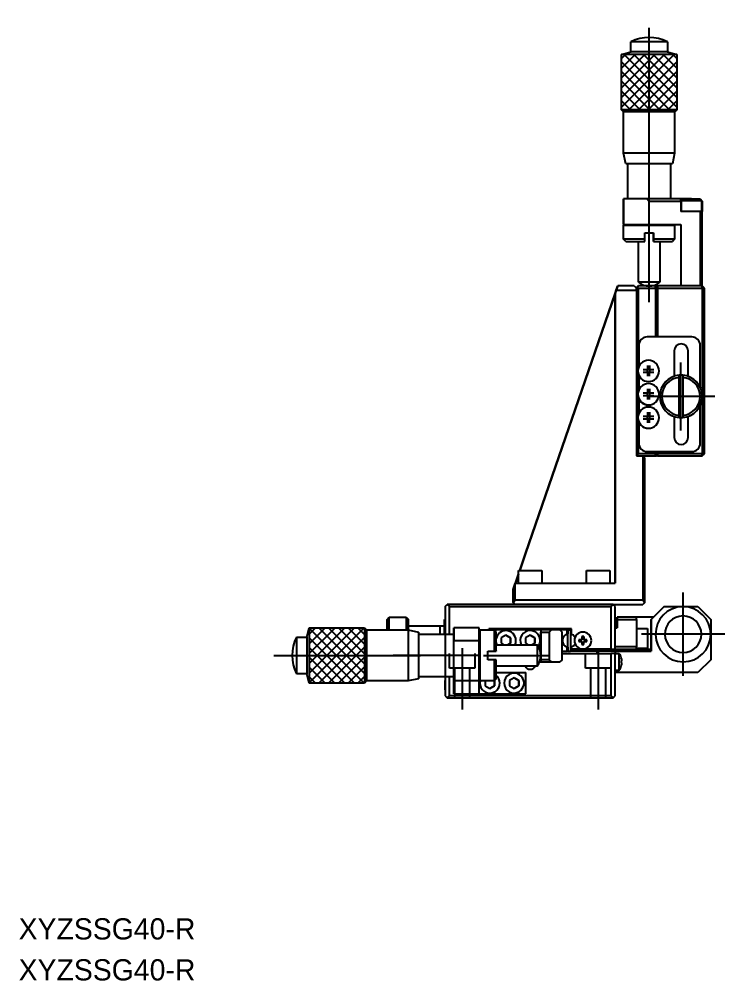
# Model space of a CAD drawing. Extents: x 1.09 to 8.82, y 1.88 to 6.27.
# Drawn here: x 1.088 to 4.302, y 1.884 to 6.265 of the extents above; entities that cross this region are included whole.
import ezdxf

# ---------------------------------------------------------------- set-up
doc = ezdxf.new("R2010")
doc.units = 0
for name, pattern in [('CENTER', [2, 1.25, -0.25, 0.25, -0.25]), ('DASHED', [0.75, 0.5, -0.25]), ('DOT', [0.5, 0.25, -0.25])]:
    doc.linetypes.add(name, pattern=pattern)
doc.layers.get('0').update_dxf_attribs({"linetype": 'CONTINUOUS'})
doc.layers.add('CENTER', color=1, linetype='CENTER')
doc.styles.get("Standard").update_dxf_attribs({"font": 'FGP教科書体NT-M'})

msp = doc.modelspace()

# ---------------------------------------------------------------- linework, layer by layer
at = {"color": 3, "linetype": 'CONTINUOUS'}
for p, q in [((4.040595, 6.162835), (3.874143, 6.162835)), ((4.083175, 6.104771), (3.831563, 6.104771)), ((3.831563, 6.086812), (3.849522, 6.104771)), ((3.831563, 6.042333), (3.894001, 6.104771)), ((3.831563, 5.997853), (3.93848, 6.104771)), ((3.831563, 5.953374), (3.982959, 6.104771)), ((3.831563, 5.908895), (4.027439, 6.104771)), ((3.831563, 5.864416), (4.071918, 6.104771)), ((4.083175, 5.864508), (3.842912, 6.104771)), ((4.083175, 5.908987), (3.887391, 6.104771)), ((4.083175, 5.953466), (3.93187, 6.104771)), ((4.083175, 5.997945), (3.97635, 6.104771)), ((4.083175, 6.042425), (4.020829, 6.104771)), ((4.083175, 6.086904), (4.065308, 6.104771)), ((4.050045, 5.853158), (3.831563, 6.071641)), ((3.864785, 5.853158), (4.083175, 6.071549)), ((4.005566, 5.853158), (3.831563, 6.027162)), ((3.909264, 5.853158), (4.083175, 6.02707)), ((3.961087, 5.853158), (3.831563, 5.982682)), ((3.953743, 5.853158), (4.083175, 5.98259)), ((3.916607, 5.853158), (3.831563, 5.938203)), ((3.998222, 5.853158), (4.083175, 5.938111)), ((3.872128, 5.853158), (3.831563, 5.893724)), ((4.042702, 5.853158), (4.083175, 5.893632)), ((4.083175, 5.853158), (3.831563, 5.853158)), ((3.938016, 5.262837), (3.84124, 5.262837)), ((4.073498, 5.262837), (3.976726, 5.262837)), ((4.0948, 4.459957), (4.0948, 4.633461)), ((4.110283, 4.633461), (4.110283, 4.459957)), ((2.408998, 3.491872), (2.408998, 3.24026)), ((2.408998, 3.463308), (2.437562, 3.491872)), ((2.408998, 3.418829), (2.482041, 3.491872)), ((2.408998, 3.374349), (2.52652, 3.491872)), ((2.408998, 3.32987), (2.571, 3.491872)), ((2.408998, 3.285391), (2.615479, 3.491872)), ((2.408998, 3.240912), (2.659958, 3.491872)), ((2.659814, 3.24026), (2.408998, 3.491076)), ((2.66061, 3.283943), (2.452681, 3.491872)), ((2.66061, 3.328422), (2.49716, 3.491872)), ((2.66061, 3.372901), (2.541639, 3.491872)), ((2.66061, 3.417381), (2.586119, 3.491872)), ((2.66061, 3.46186), (2.630598, 3.491872)), ((2.66061, 3.491872), (2.66061, 3.24026)), ((3.250932, 3.482195), (3.250934, 3.385421)), ((2.350933, 3.449292), (2.350933, 3.28284)), ((2.615335, 3.24026), (2.408998, 3.446597)), ((2.452825, 3.24026), (2.66061, 3.448045)), ((2.570856, 3.24026), (2.408998, 3.402118)), ((2.497304, 3.24026), (2.66061, 3.403566)), ((2.526377, 3.24026), (2.408998, 3.357639)), ((2.541783, 3.24026), (2.66061, 3.359087)), ((3.250934, 3.346712), (3.250932, 3.249937)), ((2.481897, 3.24026), (2.408998, 3.313159)), ((2.586262, 3.24026), (2.66061, 3.314607)), ((2.437418, 3.24026), (2.408998, 3.26868)), ((2.630742, 3.24026), (2.66061, 3.270128))]:
    msp.add_line(p, q, dxfattribs=at)
at = {"color": 7, "linetype": 'CONTINUOUS'}
for p, q in [((3.874143, 6.11618), (3.874143, 6.162835)), ((4.040595, 6.162835), (4.040595, 6.11618)), ((3.831563, 6.104771), (3.874143, 6.11618)), ((3.831563, 5.853158), (3.831563, 6.104771)), ((4.040595, 6.11618), (3.874143, 6.11618)), ((4.040595, 6.11618), (4.083175, 6.104771)), ((4.083175, 6.104771), (4.083175, 5.853158)), ((3.84124, 5.843481), (3.831563, 5.853158)), ((4.073498, 5.843481), (3.84124, 5.843481)), ((3.84124, 5.654772), (3.84124, 5.843481)), ((4.083175, 5.853158), (4.073498, 5.843481)), ((4.073498, 5.843481), (4.073498, 5.654772)), ((4.073498, 5.654772), (3.84124, 5.654772)), ((3.850918, 5.606385), (3.84124, 5.654772)), ((4.073498, 5.654772), (4.06382, 5.606385)), ((4.06382, 5.606385), (3.850918, 5.606385)), ((3.860595, 5.446707), (3.860595, 5.606385)), ((4.054143, 5.606385), (4.054143, 5.446707)), ((3.841239, 5.330579), (3.841239, 5.446707)), ((3.841242, 5.446707), (3.841242, 5.330579)), ((3.947695, 5.446707), (3.841242, 5.446707)), ((3.947695, 5.446707), (3.957373, 5.43703)), ((4.102533, 5.446707), (3.947695, 5.446707)), ((3.957373, 5.330579), (3.957373, 5.43703)), ((3.957373, 5.43703), (4.102534, 5.43703)), ((4.102534, 5.43703), (4.102533, 5.446707)), ((4.150919, 5.446707), (4.102533, 5.446707)), ((4.102534, 5.43703), (4.102534, 5.388643)), ((4.105436, 5.438965), (4.150921, 5.438965)), ((4.105436, 5.388643), (4.105436, 5.438965)), ((4.150919, 5.446707), (4.189628, 5.446707)), ((4.150921, 5.438965), (4.196404, 5.438965)), ((4.189628, 5.446707), (4.199306, 5.43703)), ((4.196404, 5.438965), (4.196404, 5.388643)), ((4.199306, 5.43703), (4.199306, 5.388643)), ((4.18963, 5.388643), (4.102534, 5.388643)), ((4.18963, 5.388643), (4.18963, 5.049934)), ((4.199307, 5.388643), (4.18963, 5.388643)), ((4.199307, 5.049934), (4.199307, 5.388643)), ((3.84124, 5.326708), (3.845111, 5.330579)), ((3.84124, 5.326708), (4.073498, 5.326708)), ((3.84124, 5.262837), (3.84124, 5.326708)), ((3.841242, 5.330579), (3.957373, 5.330579)), ((3.957373, 5.330579), (4.102534, 5.330579)), ((4.069627, 5.330579), (4.073498, 5.326708)), ((4.073498, 5.326708), (4.073498, 5.262837)), ((4.102526, 5.330579), (4.102526, 5.049934)), ((4.102534, 5.330579), (4.102534, 5.049934)), ((3.850918, 5.253159), (3.84124, 5.262837)), ((3.938016, 5.262837), (3.938016, 5.291869)), ((3.938016, 5.291869), (3.976726, 5.291869)), ((3.938016, 5.253159), (3.938016, 5.262837)), ((3.976726, 5.291869), (3.976726, 5.262837)), ((3.976726, 5.262837), (3.976726, 5.253159)), ((4.073498, 5.262837), (4.06382, 5.253159)), ((3.850918, 5.253159), (3.938016, 5.253159)), ((3.908982, 5.066918), (3.908982, 5.253159)), ((3.976726, 5.253159), (4.06382, 5.253159)), ((4.005756, 5.253159), (4.005756, 5.066918)), ((3.807848, 5.030579), (3.814512, 5.049934)), ((3.814526, 5.049934), (3.807862, 5.030579)), ((3.889634, 5.049934), (3.814526, 5.049934)), ((3.889634, 5.049934), (3.899312, 5.040256)), ((3.899305, 5.040264), (3.904136, 5.045095)), ((3.906075, 5.047031), (3.899306, 5.040262)), ((3.89931, 5.040258), (3.906082, 5.047031)), ((3.90415, 5.045095), (3.899312, 5.040256)), ((3.899312, 5.030579), (3.899312, 5.040256)), ((3.904136, 5.045095), (3.908975, 5.049934)), ((3.908989, 5.049934), (3.90415, 5.045095)), ((3.90415, 5.045095), (3.908989, 5.040256)), ((4.005756, 5.066918), (3.908982, 5.066918)), ((3.982527, 5.049934), (3.908989, 5.049934)), ((3.908989, 4.679346), (3.908989, 5.040256)), ((3.908989, 5.040256), (3.986408, 5.040256)), ((3.986408, 5.049934), (3.982533, 5.049934)), ((3.986408, 5.040256), (3.986408, 5.049934)), ((3.986408, 5.049934), (3.991244, 5.049934)), ((3.986408, 5.040256), (3.986408, 4.817676)), ((3.996071, 5.049934), (3.991243, 5.049934)), ((3.991244, 5.022837), (3.991244, 5.049934)), ((3.996086, 5.049934), (3.996086, 5.040256)), ((4.199311, 5.049934), (3.996086, 5.049934)), ((3.996086, 5.049934), (3.996086, 4.817676)), ((3.996086, 4.817676), (3.996086, 5.040256)), ((3.996086, 5.040256), (4.199311, 5.040256)), ((4.199311, 5.040256), (4.199311, 5.049934)), ((4.209004, 5.040256), (4.199311, 5.049934)), ((4.199311, 5.040256), (4.199311, 4.547586)), ((4.209004, 5.040256), (4.199311, 5.040256)), ((4.209004, 4.285419), (4.209004, 5.040256)), ((3.394661, 3.830581), (3.802529, 5.015116)), ((3.802532, 5.015116), (3.394664, 3.830581)), ((3.807848, 5.030579), (3.802523, 5.015116)), ((3.802532, 5.015116), (3.802532, 3.830581)), ((3.802536, 4.996708), (3.802537, 4.972515)), ((3.802536, 4.948321), (3.802536, 4.996708)), ((3.802537, 4.972515), (3.802536, 4.996708)), ((3.802538, 5.015116), (3.807862, 5.030579)), ((3.802538, 3.695098), (3.802538, 5.015116)), ((3.807862, 5.030579), (3.899312, 5.030579)), ((3.899312, 5.030579), (3.899312, 4.275742)), ((3.996083, 5.022837), (3.991244, 5.022837)), ((3.996083, 5.022837), (3.996083, 4.817676)), ((3.996085, 4.817676), (3.996085, 5.022837)), ((3.802537, 4.972515), (3.802536, 4.948321)), ((3.802536, 4.948321), (3.802537, 4.972515)), ((3.909957, 4.778967), (3.909957, 4.681802)), ((3.909957, 4.681801), (3.909957, 4.778967)), ((4.151892, 4.817676), (3.948667, 4.817676)), ((4.190602, 4.586841), (4.190602, 4.778967)), ((4.07157, 4.753805), (4.07157, 4.638394)), ((4.13544, 4.637719), (4.13544, 4.753805)), ((4.135441, 4.637719), (4.135441, 4.753805)), ((3.802536, 4.696709), (3.802536, 4.628967)), ((3.802536, 4.628967), (3.802536, 4.696709)), ((3.908989, 4.572894), (3.908989, 4.64633)), ((3.949442, 4.66787), (3.930114, 4.66787)), ((3.930114, 4.657806), (3.949442, 4.657806)), ((3.94864, 4.66787), (3.94864, 4.657806)), ((3.949442, 4.687198), (3.949442, 4.66787)), ((3.959505, 4.668671), (3.949442, 4.668671)), ((3.949442, 4.657806), (3.949442, 4.638478)), ((3.949442, 4.657005), (3.959505, 4.657005)), ((3.959506, 4.687198), (3.959505, 4.668671)), ((3.959505, 4.66787), (3.959505, 4.668671)), ((3.959505, 4.657005), (3.959505, 4.657806)), ((3.959506, 4.638478), (3.959505, 4.657005)), ((3.959506, 4.66787), (3.959506, 4.687198)), ((3.978834, 4.66787), (3.959506, 4.66787)), ((3.959506, 4.657806), (3.978834, 4.657806)), ((3.959506, 4.638478), (3.959506, 4.657806)), ((3.960306, 4.657806), (3.960306, 4.66787)), ((3.909957, 4.643874), (3.909957, 4.57535)), ((3.909957, 4.57535), (3.909957, 4.643874)), ((4.0948, 4.633461), (4.094799, 4.643173)), ((4.110283, 4.643173), (4.110283, 4.633461)), ((4.110283, 4.643173), (4.110283, 4.450245)), ((3.949442, 4.561419), (3.930114, 4.561419)), ((3.94864, 4.561419), (3.94864, 4.551354)), ((3.949442, 4.580746), (3.949442, 4.561419)), ((3.959505, 4.562219), (3.949442, 4.562219)), ((3.959506, 4.580746), (3.959505, 4.562219)), ((3.959505, 4.561419), (3.959505, 4.562219)), ((3.959506, 4.561419), (3.959506, 4.580746)), ((3.978834, 4.561419), (3.959506, 4.561419)), ((3.960306, 4.551354), (3.960306, 4.561419)), ((3.908989, 4.466443), (3.908989, 4.539878)), ((3.909957, 4.537423), (3.909957, 4.468899)), ((3.909957, 4.468898), (3.909957, 4.537423)), ((3.930114, 4.551354), (3.949442, 4.551354)), ((3.949442, 4.551354), (3.949442, 4.532027)), ((3.949442, 4.550553), (3.959505, 4.550553)), ((3.959505, 4.550553), (3.959505, 4.551354)), ((3.959506, 4.532027), (3.959505, 4.550553)), ((3.959506, 4.551354), (3.978834, 4.551354)), ((3.959506, 4.532027), (3.959506, 4.551354)), ((4.199311, 4.545832), (4.199311, 4.285419)), ((3.949442, 4.474295), (3.949442, 4.454967)), ((3.959506, 4.474295), (3.959505, 4.455768)), ((3.959506, 4.454967), (3.959506, 4.474295)), ((4.190602, 4.333806), (4.190602, 4.506577)), ((3.908989, 4.285419), (3.908989, 4.433427)), ((3.909957, 4.430971), (3.909957, 4.333806)), ((3.909957, 4.333806), (3.909957, 4.430971)), ((3.949442, 4.454967), (3.930114, 4.454967)), ((3.930114, 4.444903), (3.949442, 4.444903)), ((3.94864, 4.454967), (3.94864, 4.444903)), ((3.959505, 4.455768), (3.949442, 4.455768)), ((3.949442, 4.444903), (3.949442, 4.425575)), ((3.949442, 4.444102), (3.959505, 4.444102)), ((3.959505, 4.454967), (3.959505, 4.455768)), ((3.959505, 4.444102), (3.959505, 4.444903)), ((3.959506, 4.425575), (3.959505, 4.444102)), ((3.978834, 4.454967), (3.959506, 4.454967)), ((3.959506, 4.444903), (3.978834, 4.444903)), ((3.959506, 4.425575), (3.959506, 4.444903)), ((3.960306, 4.444903), (3.960306, 4.454967)), ((4.07157, 4.455024), (4.07157, 4.358967)), ((4.094799, 4.450245), (4.0948, 4.459957)), ((4.110283, 4.459957), (4.110283, 4.450245)), ((4.13544, 4.358967), (4.13544, 4.455699)), ((4.135441, 4.358967), (4.135441, 4.455699)), ((3.802536, 4.377354), (3.802537, 4.353161)), ((3.802536, 4.328967), (3.802536, 4.377354)), ((3.802537, 4.353161), (3.802536, 4.377354)), ((3.802537, 4.353161), (3.802536, 4.328967)), ((3.802536, 4.328967), (3.802537, 4.353161)), ((3.948667, 4.295096), (4.151892, 4.295096)), ((3.986408, 4.295096), (3.986408, 4.285419)), ((3.991244, 4.295096), (3.991244, 4.275742)), ((3.996086, 4.285419), (3.996086, 4.295096)), ((3.90415, 4.28058), (3.899312, 4.285419)), ((3.906082, 4.278645), (3.899312, 4.285416)), ((3.899312, 4.285408), (3.906075, 4.278645)), ((3.899312, 4.285405), (3.904136, 4.28058)), ((3.899312, 4.275742), (3.928344, 4.275742)), ((3.908975, 4.275742), (3.904136, 4.28058)), ((3.908989, 4.285419), (3.90415, 4.28058)), ((3.90415, 4.28058), (3.908989, 4.275742)), ((3.986408, 4.285419), (3.908989, 4.285419)), ((3.928344, 4.275742), (3.932205, 4.275742)), ((3.928344, 4.275742), (3.928344, 3.617678)), ((3.938021, 4.266064), (3.928344, 4.275742)), ((3.932211, 4.275742), (3.986408, 4.275742)), ((3.938021, 3.608001), (3.938021, 4.266064)), ((3.986408, 4.275742), (3.986408, 4.285419)), ((3.986408, 4.275742), (3.991244, 4.275742)), ((3.996071, 4.275742), (3.991243, 4.275742)), ((3.996086, 4.285419), (3.996086, 4.275742)), ((4.199311, 4.285419), (3.996086, 4.285419)), ((3.996086, 4.275742), (4.125753, 4.275742)), ((4.125759, 4.275742), (4.199311, 4.275742)), ((4.199311, 4.275742), (4.199311, 4.285419)), ((4.199311, 4.275742), (4.209004, 4.285419)), ((4.199311, 4.285419), (4.209004, 4.285419)), ((3.368003, 3.753162), (3.394661, 3.830581)), ((3.394664, 3.830581), (3.368007, 3.753162)), ((3.802532, 3.830581), (3.802535, 3.695098)), ((3.348007, 3.695098), (3.362203, 3.736319)), ((3.362203, 3.736304), (3.348016, 3.695098)), ((3.362203, 3.753162), (3.415428, 3.753162)), ((3.362203, 3.695098), (3.362203, 3.753162)), ((3.415428, 3.753162), (3.468654, 3.753162)), ((3.468654, 3.753162), (3.468654, 3.695098)), ((3.67188, 3.753162), (3.725105, 3.753162)), ((3.67188, 3.695098), (3.67188, 3.753162)), ((3.725105, 3.753162), (3.778331, 3.753162)), ((3.778331, 3.753162), (3.778331, 3.695098)), ((3.338008, 3.666065), (3.347685, 3.694171)), ((3.3477, 3.694171), (3.338022, 3.666065)), ((3.348004, 3.695098), (3.347685, 3.694171)), ((3.3477, 3.694171), (3.348019, 3.695098)), ((3.3477, 3.617678), (3.3477, 3.694171)), ((3.348019, 3.695098), (3.802538, 3.695098)), ((3.338008, 3.608001), (3.338008, 3.666065)), ((3.338022, 3.666065), (3.338022, 3.608001)), ((3.028338, 3.588646), (3.038009, 3.598324)), ((3.038009, 3.598324), (3.0477, 3.588646)), ((3.134784, 3.598324), (3.038023, 3.598324)), ((3.440592, 3.598324), (3.134796, 3.598324)), ((3.338008, 3.608001), (3.347686, 3.598324)), ((3.338022, 3.608001), (3.3477, 3.617678)), ((3.3477, 3.598324), (3.338022, 3.608001)), ((3.928344, 3.617678), (3.3477, 3.617678)), ((3.444461, 3.598324), (3.440599, 3.598324)), ((3.754138, 3.598324), (3.444472, 3.598324)), ((3.79286, 3.598324), (3.754149, 3.598324)), ((3.79286, 3.598324), (3.783183, 3.588646)), ((3.802545, 3.588658), (3.79286, 3.598324)), ((3.79286, 3.598324), (3.928344, 3.598324)), ((3.928344, 3.617678), (3.938021, 3.608001)), ((3.938021, 3.608001), (3.928344, 3.598324)), ((3.028338, 3.588646), (3.028338, 3.182188)), ((3.0477, 3.588646), (3.783183, 3.588646)), ((3.0477, 3.46284), (3.0477, 3.588646)), ((3.783183, 3.588646), (3.783183, 3.395098)), ((3.802545, 3.395098), (3.802545, 3.588658)), ((4.025132, 3.588646), (3.967067, 3.530582)), ((3.967069, 3.530582), (4.025134, 3.588646)), ((4.025134, 3.588646), (4.112238, 3.588646)), ((4.112238, 3.588646), (4.179972, 3.588646)), ((4.179972, 3.588646), (4.238037, 3.530582)), ((2.764144, 3.482195), (2.764145, 3.530582)), ((2.764145, 3.530582), (2.773822, 3.540259)), ((2.764145, 3.530582), (2.764147, 3.482195)), ((2.773824, 3.482195), (2.773822, 3.540259)), ((2.773822, 3.540259), (2.851242, 3.540259)), ((2.851242, 3.540259), (2.851243, 3.482195)), ((2.851242, 3.540259), (2.860919, 3.530582)), ((2.860921, 3.48181), (2.860919, 3.530582)), ((3.02543, 3.46284), (3.025432, 3.530582)), ((3.025438, 3.530582), (3.028338, 3.530582)), ((3.812222, 3.530582), (3.812222, 3.540259)), ((3.812222, 3.530582), (3.812222, 3.491872)), ((3.812227, 3.540259), (3.812227, 3.530582)), ((3.899324, 3.540259), (3.812227, 3.540259)), ((3.812227, 3.530582), (3.899324, 3.530582)), ((3.812227, 3.491872), (3.812227, 3.530582)), ((3.899324, 3.530582), (3.899324, 3.540259)), ((3.976745, 3.540259), (3.899324, 3.540259)), ((3.899324, 3.530582), (3.899324, 3.404775)), ((3.967067, 3.530582), (3.967067, 3.385421)), ((3.967069, 3.385421), (3.967069, 3.530582)), ((4.238037, 3.530582), (4.238037, 3.346711)), ((2.397588, 3.449292), (2.408998, 3.491872)), ((2.408998, 3.491874), (2.66061, 3.491874)), ((2.66061, 3.491872), (2.670288, 3.482195)), ((2.670288, 3.482195), (2.858997, 3.482195)), ((2.670288, 3.482195), (2.670288, 3.249937)), ((2.858997, 3.482195), (2.907384, 3.472517)), ((2.858997, 3.482195), (2.858997, 3.249937)), ((2.86092, 3.501549), (3.00608, 3.501549)), ((2.907384, 3.472517), (2.907384, 3.259614)), ((2.907385, 3.46284), (3.067061, 3.46284)), ((3.006081, 3.46284), (3.00608, 3.501549)), ((3.006081, 3.46284), (3.00608, 3.501549)), ((3.00608, 3.501549), (3.025435, 3.501549)), ((3.067059, 3.46284), (3.067059, 3.491872)), ((3.067062, 3.491872), (3.067064, 3.433808)), ((3.183191, 3.491872), (3.067062, 3.491872)), ((3.183192, 3.433808), (3.183191, 3.491872)), ((3.183192, 3.478325), (3.187061, 3.482195)), ((3.187061, 3.482195), (3.250932, 3.482195)), ((3.187061, 3.249937), (3.187061, 3.482195)), ((3.386408, 3.488001), (3.2277, 3.488001)), ((3.2277, 3.482195), (3.2277, 3.488001)), ((3.23157, 3.482195), (3.243182, 3.482195)), ((3.250932, 3.482195), (3.247055, 3.482195)), ((3.260603, 3.482195), (3.250932, 3.482195)), ((3.250932, 3.482195), (3.260609, 3.472517)), ((3.255768, 3.477358), (3.260605, 3.482195)), ((3.260603, 3.482195), (3.255768, 3.477359)), ((3.343823, 3.482195), (3.260605, 3.482195)), ((3.260611, 3.385421), (3.260609, 3.472517)), ((3.463831, 3.482195), (3.343823, 3.482195)), ((3.386399, 3.482195), (3.386399, 3.488001)), ((3.39027, 3.488001), (3.386408, 3.488001)), ((3.394625, 3.488001), (3.390277, 3.488001)), ((3.603183, 3.488001), (3.394625, 3.488001)), ((3.444463, 3.488001), (3.444463, 3.482195)), ((3.463831, 3.482195), (3.463831, 3.366842)), ((3.463836, 3.482195), (3.463836, 3.472517)), ((3.512223, 3.482195), (3.463836, 3.482195)), ((3.463836, 3.346711), (3.463836, 3.472517)), ((3.463836, 3.472517), (3.502546, 3.472517)), ((3.502546, 3.472517), (3.512223, 3.482195)), ((3.502546, 3.472517), (3.502546, 3.346711)), ((3.537368, 3.482195), (3.512223, 3.482195)), ((3.550932, 3.482195), (3.537368, 3.482195)), ((3.583829, 3.482195), (3.550932, 3.482195)), ((3.550932, 3.482195), (3.560609, 3.472517)), ((3.560609, 3.346711), (3.560609, 3.472517)), ((3.583829, 3.463699), (3.578143, 3.460417)), ((3.583829, 3.463699), (3.583829, 3.482195)), ((3.587686, 3.482195), (3.587686, 3.46398)), ((3.587687, 3.465743), (3.587687, 3.463978)), ((3.587687, 3.463978), (3.587687, 3.465743)), ((3.587689, 3.465743), (3.587688, 3.463978)), ((3.587689, 3.463978), (3.587689, 3.465743)), ((3.58769, 3.465743), (3.58769, 3.463978)), ((3.58769, 3.463978), (3.58769, 3.465743)), ((3.587691, 3.465743), (3.587691, 3.463979)), ((3.587692, 3.463979), (3.587691, 3.465743)), ((3.587693, 3.465743), (3.587693, 3.463979)), ((3.587693, 3.463979), (3.587693, 3.465743)), ((3.587694, 3.465743), (3.587694, 3.463979)), ((3.587694, 3.463979), (3.587694, 3.465743)), ((3.587696, 3.465743), (3.587695, 3.463979)), ((3.587696, 3.46398), (3.587696, 3.465743)), ((3.587697, 3.465743), (3.587697, 3.46398)), ((3.587697, 3.401872), (3.587697, 3.465743)), ((3.587698, 3.385421), (3.587698, 3.482195)), ((3.587698, 3.482195), (3.599311, 3.482195)), ((3.599311, 3.482195), (3.599311, 3.385421)), ((3.603169, 3.463699), (3.603169, 3.488001)), ((3.608332, 3.460719), (3.603169, 3.463699)), ((3.603183, 3.463699), (3.603183, 3.488001)), ((3.608869, 3.460417), (3.603183, 3.463699)), ((3.802545, 3.491872), (3.812227, 3.491872)), ((3.899324, 3.488969), (3.949643, 3.488969)), ((3.949643, 3.488969), (3.949643, 3.398001)), ((2.350933, 3.449292), (2.397588, 3.449292)), ((2.397588, 3.449292), (2.397588, 3.28284)), ((3.067063, 3.366066), (3.067061, 3.458001)), ((3.067064, 3.249937), (3.067064, 3.433808)), ((3.067064, 3.433808), (3.183192, 3.433808)), ((3.183192, 3.249937), (3.183192, 3.433808)), ((3.305122, 3.458392), (3.283832, 3.4461)), ((3.283832, 3.4461), (3.283832, 3.421516)), ((3.283832, 3.421516), (3.296065, 3.414453)), ((3.326412, 3.4461), (3.305122, 3.458392)), ((3.305122, 3.458391), (3.326412, 3.4461)), ((3.314179, 3.414453), (3.326412, 3.421516)), ((3.326412, 3.421516), (3.314179, 3.414453)), ((3.326412, 3.421516), (3.326412, 3.4461)), ((3.326412, 3.4461), (3.326412, 3.421516)), ((3.415445, 3.458392), (3.394154, 3.4461)), ((3.394154, 3.4461), (3.394154, 3.421516)), ((3.394154, 3.421516), (3.406388, 3.414453)), ((3.415444, 3.458391), (3.436734, 3.4461)), ((3.436735, 3.4461), (3.415445, 3.458392)), ((3.424501, 3.414453), (3.436735, 3.421516)), ((3.436734, 3.421516), (3.424501, 3.414453)), ((3.436734, 3.4461), (3.436734, 3.421516)), ((3.436735, 3.421516), (3.436735, 3.4461)), ((3.651571, 3.437679), (3.637467, 3.437679)), ((3.637467, 3.429937), (3.651571, 3.429937)), ((3.651571, 3.451783), (3.651571, 3.437679)), ((3.651571, 3.429937), (3.651571, 3.415833)), ((3.659313, 3.451783), (3.659312, 3.441286)), ((3.659312, 3.441286), (3.659312, 3.437679)), ((3.659312, 3.429937), (3.659312, 3.426329)), ((3.659313, 3.415833), (3.659312, 3.426329)), ((3.659313, 3.437679), (3.659313, 3.451783)), ((3.673417, 3.437679), (3.659313, 3.437679)), ((3.659313, 3.429937), (3.673417, 3.429937)), ((3.659313, 3.415833), (3.659313, 3.429937)), ((3.221902, 3.346712), (3.221902, 3.385421)), ((3.221902, 3.385421), (3.250934, 3.385421)), ((3.250934, 3.385421), (3.260611, 3.385421)), ((3.260611, 3.414453), (3.446851, 3.414453)), ((3.260611, 3.387185), (3.260611, 3.385421)), ((3.446851, 3.414453), (3.446851, 3.317679)), ((3.560609, 3.385421), (3.583829, 3.385421)), ((3.560609, 3.375743), (3.783183, 3.375743)), ((3.578143, 3.407198), (3.583829, 3.403916)), ((3.583829, 3.385421), (3.583829, 3.403916)), ((3.587696, 3.385421), (3.583829, 3.385421)), ((3.587686, 3.403636), (3.587686, 3.385421)), ((3.587687, 3.403637), (3.587687, 3.401872)), ((3.587687, 3.401872), (3.587687, 3.403637)), ((3.587688, 3.403637), (3.587689, 3.401872)), ((3.587689, 3.401872), (3.587689, 3.403637)), ((3.58769, 3.403637), (3.58769, 3.401872)), ((3.58769, 3.401872), (3.58769, 3.403637)), ((3.587691, 3.403637), (3.587691, 3.401872)), ((3.587691, 3.401872), (3.587692, 3.403637)), ((3.587693, 3.403636), (3.587693, 3.401872)), ((3.587693, 3.401872), (3.587693, 3.403636)), ((3.587694, 3.403636), (3.587694, 3.401872)), ((3.587694, 3.401872), (3.587694, 3.403636)), ((3.587695, 3.403636), (3.587696, 3.401872)), ((3.587696, 3.401872), (3.587696, 3.403636)), ((3.587697, 3.403636), (3.587697, 3.401872)), ((3.587698, 3.385421), (3.599311, 3.385421)), ((3.721237, 3.385421), (3.599311, 3.385421)), ((3.603169, 3.403916), (3.608332, 3.406897)), ((3.603169, 3.395098), (3.603169, 3.403916)), ((3.603183, 3.403916), (3.608869, 3.407198)), ((3.603183, 3.395098), (3.603183, 3.403916)), ((3.655426, 3.395098), (3.603183, 3.395098)), ((3.783183, 3.395098), (3.655442, 3.395098)), ((3.721237, 3.375743), (3.721237, 3.385421)), ((3.802534, 3.385421), (3.721237, 3.385421)), ((3.783183, 3.395098), (3.802545, 3.395098)), ((3.783183, 3.375743), (3.783183, 3.182195)), ((3.802545, 3.375743), (3.783183, 3.375743)), ((3.899324, 3.404775), (3.802545, 3.404775)), ((3.802545, 3.395098), (3.899324, 3.395098)), ((3.802545, 3.385421), (3.802545, 3.375743)), ((3.802545, 3.182203), (3.802545, 3.375743)), ((3.802545, 3.375743), (3.819926, 3.375743)), ((3.802553, 3.385421), (3.967069, 3.385421)), ((3.819926, 3.375743), (3.819926, 3.298324)), ((3.899324, 3.395098), (3.899324, 3.404775)), ((3.949643, 3.398001), (3.899324, 3.398001)), ((3.899324, 3.395098), (3.967067, 3.395098)), ((3.067061, 3.274131), (3.067063, 3.366066)), ((3.250934, 3.346712), (3.221902, 3.346712)), ((3.260611, 3.346712), (3.250934, 3.346712)), ((3.260609, 3.259614), (3.260611, 3.346712)), ((3.458185, 3.337034), (3.463831, 3.337034)), ((3.463831, 3.36529), (3.463831, 3.337034)), ((3.463836, 3.346711), (3.463836, 3.337034)), ((3.502546, 3.346711), (3.463836, 3.346711)), ((3.463836, 3.337034), (3.512223, 3.337034)), ((3.512223, 3.337034), (3.502546, 3.346711)), ((3.512223, 3.337034), (3.550932, 3.337034)), ((3.560609, 3.346711), (3.550932, 3.337034)), ((3.830721, 3.355421), (3.830721, 3.355009)), ((3.830721, 3.355009), (3.830721, 3.355421)), ((3.830722, 3.340905), (3.830722, 3.333163)), ((3.833271, 3.340905), (3.830722, 3.340905)), ((3.830722, 3.333163), (3.833271, 3.333163)), ((4.238037, 3.346711), (4.179972, 3.288647)), ((3.446851, 3.317679), (3.260611, 3.317679)), ((3.260611, 3.288647), (3.39609, 3.288647)), ((3.39609, 3.191873), (3.39609, 3.288647)), ((3.819926, 3.298324), (3.802545, 3.298324)), ((4.179972, 3.288647), (3.802545, 3.288647)), ((3.830721, 3.318647), (3.830721, 3.319059)), ((3.830721, 3.319059), (3.830721, 3.318647)), ((2.397588, 3.28284), (2.350933, 3.28284)), ((2.408998, 3.24026), (2.397588, 3.28284)), ((2.670288, 3.249937), (2.66061, 3.24026)), ((2.858997, 3.249937), (2.670288, 3.249937)), ((2.907384, 3.259614), (2.858997, 3.249937)), ((3.067061, 3.269292), (2.907385, 3.269292)), ((3.028336, 3.251389), (3.028336, 3.230582)), ((3.028336, 3.209776), (3.028336, 3.251389)), ((3.02834, 3.251389), (3.02834, 3.230582)), ((3.02834, 3.209776), (3.02834, 3.251389)), ((3.0477, 3.182195), (3.0477, 3.269292)), ((3.067055, 3.191873), (3.067055, 3.269292)), ((3.067062, 3.272274), (3.067061, 3.269292)), ((3.067064, 3.249937), (3.067062, 3.191873)), ((3.183192, 3.249937), (3.067064, 3.249937)), ((3.183191, 3.191873), (3.183192, 3.249937)), ((3.187061, 3.249937), (3.183192, 3.253806)), ((3.250932, 3.249937), (3.187061, 3.249937)), ((3.210284, 3.249937), (3.210284, 3.227968)), ((3.260609, 3.259614), (3.250932, 3.249937)), ((3.252865, 3.25187), (3.252864, 3.227968)), ((3.252865, 3.227968), (3.252865, 3.25187)), ((3.341897, 3.264844), (3.320607, 3.252552)), ((3.320607, 3.252552), (3.320607, 3.227968)), ((3.363187, 3.252551), (3.341897, 3.264844)), ((3.341897, 3.264843), (3.363187, 3.252551)), ((3.363187, 3.227968), (3.363187, 3.252551)), ((3.363187, 3.252551), (3.363187, 3.227968)), ((2.66061, 3.240258), (2.408998, 3.240258)), ((3.028336, 3.230582), (3.028336, 3.209776)), ((3.02834, 3.230582), (3.02834, 3.209776)), ((3.210284, 3.227968), (3.231574, 3.215676)), ((3.231574, 3.215676), (3.252865, 3.227968)), ((3.252864, 3.227968), (3.231574, 3.215676)), ((3.320607, 3.227968), (3.341897, 3.215676)), ((3.341897, 3.215676), (3.363187, 3.227968)), ((3.363187, 3.227968), (3.341897, 3.215676)), ((3.028338, 3.182188), (3.038009, 3.172518)), ((3.038009, 3.172518), (3.0477, 3.182195)), ((3.038023, 3.172518), (3.79286, 3.172518)), ((3.783183, 3.182195), (3.0477, 3.182195)), ((3.067062, 3.191873), (3.183191, 3.191873)), ((3.183191, 3.191873), (3.39609, 3.191873)), ((3.783183, 3.182195), (3.79286, 3.172518)), ((3.79286, 3.172518), (3.802545, 3.182203))]:
    msp.add_line(p, q, dxfattribs=at)
at = {"color": 9, "linetype": 'CONTINUOUS'}
msp.add_line((3.976725, 5.253159), (3.976725, 5.291869), dxfattribs=at)
at = {"color": 3, "linetype": 'DASHED'}
for p, q in [((3.047681, 3.308001), (3.047681, 3.375743)), ((3.16381, 3.375743), (3.163822, 3.326792)), ((3.667059, 3.308001), (3.667059, 3.347272)), ((3.16381, 3.308001), (3.047681, 3.308001)), ((3.071875, 3.172518), (3.071875, 3.308001)), ((3.139617, 3.308001), (3.139617, 3.172518)), ((3.163822, 3.326792), (3.163822, 3.308001)), ((3.783187, 3.308001), (3.667059, 3.308001)), ((3.691252, 3.172518), (3.691252, 3.308001)), ((3.758994, 3.308001), (3.758994, 3.172518))]:
    msp.add_line(p, q, dxfattribs=at)
at = {"color": 3, "linetype": 'DOT'}
msp.add_line((3.667059, 3.347272), (3.667059, 3.375743), dxfattribs=at)
at = {"color": 7, "linetype": 'CONTINUOUS'}
for centre, radius, start, end in [((3.957369, 5.994132), 0.188115, 63.741727, 116.258273), ((3.957369, 5.127353), 0.077419, 231.317811, 270), ((3.957369, 5.127353), 0.077419, 270, 308.682189), ((3.948667, 4.778967), 0.03871, 90, 180), ((3.948667, 4.778967), 0.03871, 90, 180), ((4.103505, 4.753805), 0.031935, 90, 180), ((4.103505, 4.753805), 0.031935, 0, 90), ((4.103505, 4.753805), 0.031935, 0, 90), ((4.151892, 4.778967), 0.03871, 0, 90), ((3.954473, 4.662838), 0.048387, 90, 180), ((3.954474, 4.662838), 0.048387, 90, 180), ((3.954474, 4.662838), 0.048387, 270, 90), ((3.954473, 4.662838), 0.048387, 180, 270), ((3.954474, 4.662838), 0.048387, 180, 270), ((3.954473, 4.556386), 0.048387, 90, 180), ((3.954474, 4.556386), 0.048387, 90, 180), ((3.954474, 4.556386), 0.048387, 270, 90), ((4.102539, 4.546709), 0.096774, 94.589023, 265.410977), ((4.102541, 4.546709), 0.096774, 94.588566, 265.411434), ((4.102539, 4.546709), 0.096774, 90, 94.589023), ((4.102541, 4.546709), 0.096774, 90, 94.588566), ((4.102541, 4.546709), 0.096774, 85.411434, 90), ((4.102541, 4.546709), 0.096774, 274.588566, 85.411434), ((3.954473, 4.556386), 0.048387, 180, 268.852569), ((3.954474, 4.556386), 0.048387, 180, 270), ((3.954473, 4.449935), 0.048387, 90, 180), ((3.954474, 4.449935), 0.048387, 90, 180), ((3.954473, 4.556386), 0.048387, 268.852569, 270), ((3.954474, 4.449935), 0.048387, 270, 90), ((3.954473, 4.449935), 0.048387, 180, 268.852569), ((3.954474, 4.449935), 0.048387, 180, 270), ((4.102539, 4.546709), 0.096774, 265.410977, 268.853946), ((4.102541, 4.546709), 0.096774, 265.411434, 270), ((4.102539, 4.546709), 0.096774, 268.853946, 270), ((4.102541, 4.546709), 0.096774, 270, 274.588566), ((3.954473, 4.449935), 0.048387, 268.852569, 270), ((4.103505, 4.358967), 0.031935, 180, 270), ((4.103505, 4.358967), 0.031935, 270, 0), ((4.103505, 4.358967), 0.031935, 270, 0), ((3.948667, 4.333806), 0.03871, 180, 270), ((3.948667, 4.333806), 0.03871, 180, 270), ((4.151892, 4.333806), 0.03871, 270, 0), ((4.112238, 3.46284), 0.125806, 91.269289, 269.968221), ((4.112243, 3.46284), 0.125806, 91.269289, 269.968221), ((4.112238, 3.46284), 0.125806, 89.968221, 91.269289), ((4.112243, 3.46284), 0.125806, 89.968221, 91.269289), ((4.112243, 3.46284), 0.125806, 269.968221, 89.968221), ((4.112243, 3.46284), 0.083226, 91.269289, 269.968221), ((4.112244, 3.46284), 0.083226, 91.269289, 269.968221), ((4.112244, 3.46284), 0.083226, 89.968221, 91.269289), ((4.112244, 3.46284), 0.083226, 269.968221, 89.968221), ((3.305121, 3.433808), 0.045484, 89.998664, 168.129084), ((3.305122, 3.433808), 0.045484, 89.998664, 168.13494), ((3.305122, 3.433808), 0.045484, 359.999683, 89.998664), ((3.415444, 3.433808), 0.045484, 89.998664, 205.184445), ((3.415445, 3.433808), 0.045484, 89.998664, 205.184445), ((3.415445, 3.433808), 0.045484, 359.999683, 89.998664), ((3.593502, 3.433808), 0.030726, 100.909393, 119.996851), ((3.593504, 3.433808), 0.030726, 100.912047, 119.4889), ((3.593501, 3.433808), 0.030726, 100.906738, 119.251742), ((3.593499, 3.433808), 0.030726, 100.904084, 119.157845), ((3.593497, 3.433808), 0.030726, 100.898776, 118.996059), ((3.593495, 3.433808), 0.030726, 100.896121, 118.924251), ((3.655441, 3.433808), 0.03871, 90.000001, 270.000001), ((3.655442, 3.433808), 0.03871, 90.000001, 270.000001), ((3.655442, 3.433808), 0.03871, 0, 90.000001), ((2.520191, 3.366066), 0.188613, 153.816207, 206.18379), ((3.305122, 3.433808), 0.045484, 191.867496, 205.184445), ((3.305121, 3.433808), 0.045484, 191.873353, 205.184445), ((3.305122, 3.433808), 0.045484, 334.815555, 359.999683), ((3.415445, 3.433808), 0.045484, 323.816153, 359.999683), ((3.59573, 3.431584), 0.033871, 135, 176.235256), ((3.59573, 3.436032), 0.033871, 183.764744, 225), ((3.593495, 3.433808), 0.030726, 139.335906, 180), ((3.593495, 3.433808), 0.030726, 180, 220.664101), ((3.593497, 3.433808), 0.030726, 139.03802, 180), ((3.593497, 3.433808), 0.030726, 180, 220.961987), ((3.593499, 3.433808), 0.030726, 138.371243, 180), ((3.593499, 3.433808), 0.030726, 180, 221.628766), ((3.593501, 3.433808), 0.030726, 137.987056, 180), ((3.593501, 3.433808), 0.030726, 180, 222.012955), ((3.593502, 3.433808), 0.030726, 137.549699, 180), ((3.593502, 3.433808), 0.030726, 180, 222.450313), ((3.593504, 3.433808), 0.030726, 137.025917, 180), ((3.593504, 3.433808), 0.030726, 180, 222.974099), ((3.593506, 3.433808), 0.030726, 120, 135), ((3.593506, 3.433808), 0.030726, 45, 60), ((3.591282, 3.431584), 0.033871, 31.881533, 45), ((3.591282, 3.436032), 0.033871, 315, 328.118467), ((3.591267, 3.431584), 0.033871, 31.85399, 40.791683), ((3.591267, 3.436032), 0.033871, 319.208311, 328.14601), ((3.655442, 3.433808), 0.018387, 167.846803, 192.153197), ((3.655441, 3.433808), 0.008421, 152.633517, 207.366483), ((3.655441, 3.433808), 0.008421, 62.633517, 117.366483), ((3.655441, 3.433808), 0.008421, 242.633517, 297.366483), ((3.655442, 3.433808), 0.018387, 77.846803, 102.153197), ((3.655442, 3.433808), 0.03871, 270.000001, 0), ((3.655441, 3.433808), 0.008421, 332.633517, 27.366483), ((3.655442, 3.433808), 0.018387, 347.846803, 12.153197), ((3.386415, 3.366066), 0.077419, 321.317814, 38.682192), ((3.593506, 3.433808), 0.030726, 225, 240), ((3.593504, 3.433808), 0.030726, 240.511093, 259.088709), ((3.593502, 3.433808), 0.030726, 240.640741, 259.091363), ((3.593501, 3.433808), 0.030726, 240.748253, 259.094017), ((3.593499, 3.433808), 0.030726, 240.842151, 259.096671), ((3.593497, 3.433808), 0.030726, 241.003938, 259.10198), ((3.593495, 3.433808), 0.030726, 241.075746, 259.104634), ((3.593506, 3.433808), 0.030726, 300, 315), ((3.655442, 3.433808), 0.018387, 257.846803, 282.153197), ((3.771578, 3.337034), 0.061935, 17.270005, 38.682187), ((3.771578, 3.337034), 0.061814, 3.59035, 16.905258), ((3.771578, 3.337034), 0.061814, 343.094742, 356.40965), ((3.415442, 3.327356), 0.024194, 203.57798, 270.000001), ((3.415439, 3.327356), 0.024194, 270.000001, 336.42202), ((3.415442, 3.327356), 0.024194, 270.000001, 336.42202), ((3.771578, 3.337034), 0.061935, 321.317813, 342.729995), ((3.231574, 3.24026), 0.045484, 167.715506, 269.998665), ((3.231575, 3.24026), 0.045484, 167.715506, 269.998665), ((3.231575, 3.24026), 0.045484, 359.999606, 50.330689), ((3.341896, 3.24026), 0.045484, 89.998665, 269.998665), ((3.341897, 3.24026), 0.045484, 89.998665, 269.998665), ((3.341897, 3.24026), 0.045484, 359.999606, 89.998665), ((3.231575, 3.24026), 0.045484, 269.998665, 359.999606), ((3.341897, 3.24026), 0.045484, 269.998665, 359.999606)]:
    msp.add_arc(centre, radius, start, end, dxfattribs=at)
at = {"color": 3, "linetype": 'CONTINUOUS'}
for start, end in [(95.099689, 264.900311), (275.099689, 84.900311)]:
    msp.add_arc((4.102541, 4.546709), 0.087097, start, end, dxfattribs=at)
at = {"layer": 'CENTER', "color": 1, "linetype": 'CENTER'}
for p, q in [((3.957387, 4.976386), (3.957387, 6.265416)), ((4.102541, 4.391871), (4.102541, 4.701547)), ((4.25738, 4.546709), (3.947703, 4.546709)), ((4.112243, 3.273163), (4.112243, 3.652517)), ((4.30192, 3.46284), (3.922566, 3.46284)), ((3.105757, 3.398969), (3.105757, 3.12026)), ((3.725123, 3.398969), (3.725123, 3.12026)), ((2.248353, 3.36607), (2.724481, 3.36607)), ((2.612707, 3.366066), (2.916578, 3.366066)), ((3.18319, 3.366066), (2.791256, 3.366066)), ((3.203277, 3.366066), (3.504184, 3.366066))]:
    msp.add_line(p, q, dxfattribs=at)

# ---------------------------------------------------------------- texts
at = {"color": 7}
for p in [(1.085049, 2.071787), (1.085049, 1.885067)]:
    msp.add_text('XYZSSG40-R', height=0.096776, dxfattribs=at).set_placement(p)

doc.saveas('drawing.dxf')
